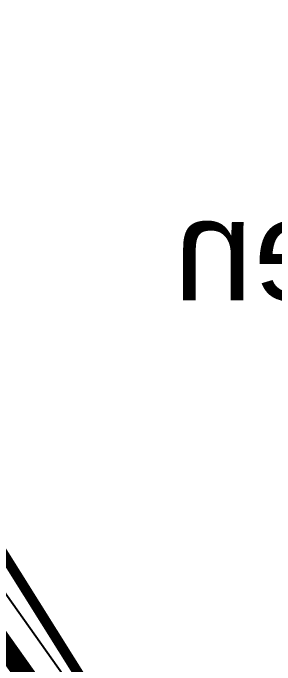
# Model space of a CAD drawing. Header units: inches. Extents: x -52 to 109, y 0 to 35.
# Drawn here: x 11.36 to 13.92, y 11.52 to 17.92 of the extents above; entities that cross this region are included whole.
import ezdxf

# ---------------------------------------------------------------- set-up
doc = ezdxf.new("R2010")
doc.units = ezdxf.units.IN
for name, color, linetype in [('Bottom Overlay', 54, 'Continuous'), ('Mechanical 4', 56, 'Continuous'), ('Top Layer', 1, 'Continuous'), ('Top Overlay', 2, 'Continuous')]:
    doc.layers.add(name, color=color, linetype=linetype)
doc.styles.add('Arial', font='', dxfattribs={"height": 0.2})
doc.styles.get('Arial').set_extended_font_data('Arial')

msp = doc.modelspace()

# ---------------------------------------------------------------- linework, layer by layer
at = {"layer": 'Mechanical 4'}
for points in [[(8.9595, 17.83, 0.1, 0.1, -0.049075), (12.5056, 22.4097, 0.1, 0.1, 0)], [(15.0444, 7.7334, 0.1, 0.1, -0.070074), (11.0275, 12.9919, 0.1, 0.1, 0)]]:
    msp.add_lwpolyline(points, format="xyseb", dxfattribs=at)
at = {"layer": 'Top Layer'}
msp.add_line((12.0283, 11.1736), (10.7578, 12.9655), dxfattribs=at)
msp.add_lwpolyline([(10.3203, 13.0537, 0.2, 0.2, 0), (11.9349, 10.7764, 0.2, 0.2, 0)], format="xyseb", dxfattribs=at)
at = {"layer": 'Top Overlay'}
for p, q in [((11.2342, 12.6318), (11.6661, 11.9233)), ((11.6661, 11.9233), (12.1225, 11.2304))]:
    msp.add_line(p, q, dxfattribs=at)

# ---------------------------------------------------------------- texts
at = {"layer": 'Bottom Overlay', "style": 'Arial', "text_generation_flag": 2}
msp.add_text('Mikrolysreklamen', height=1.000001, rotation=360, dxfattribs=at).set_placement((23.8, 15.1))

doc.saveas('drawing.dxf')
